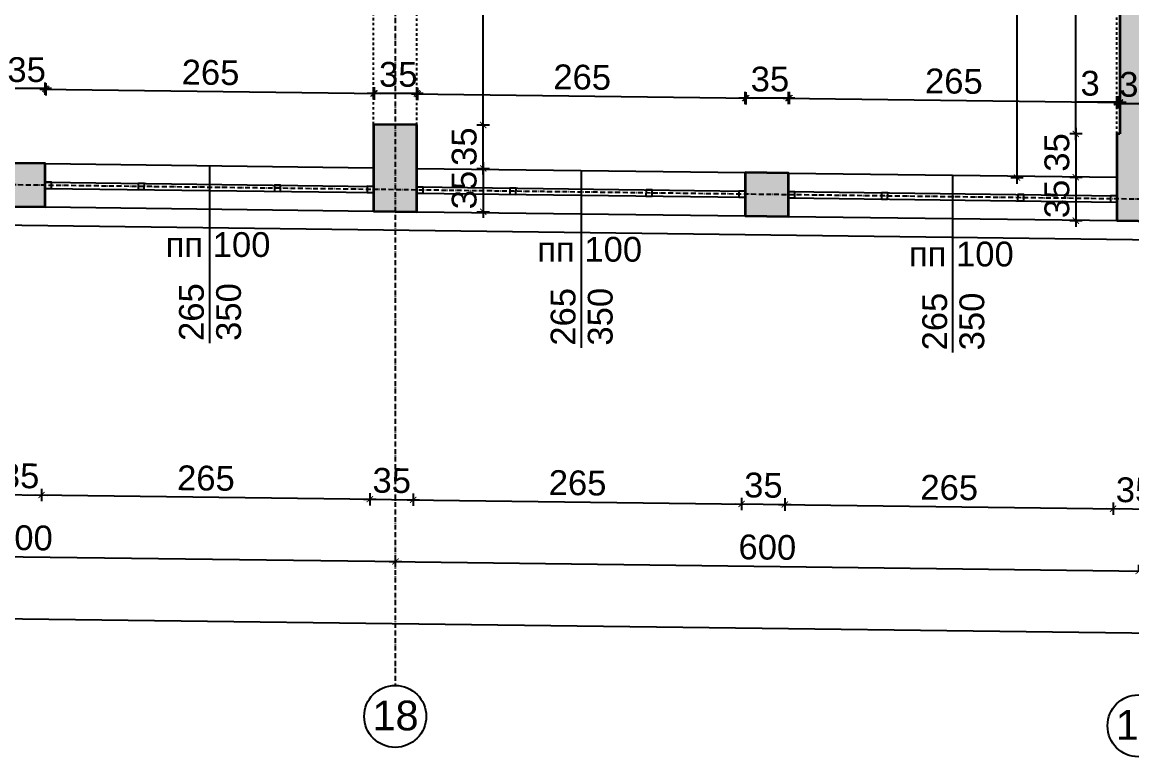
# Model space of a CAD drawing. Header units: inches. Extents: x -72385 to 39588, y -6525 to 66685.
# Drawn here: x -43226 to -42330, y 14733 to 15326 of the extents above; entities that cross this region are included whole.
import ezdxf

# ---------------------------------------------------------------- set-up
doc = ezdxf.new("R2010")
doc.units = ezdxf.units.IN
doc.header["$MEASUREMENT"] = 0
doc.linetypes.add('DashDot', pattern=[0.6, 0.4, -0.1, 0, -0.1])
doc.linetypes.add('Hidden', pattern=[0.4, 0.2, -0.2])
for name, color, linetype, lineweight in [('Изгледни линии', 253, 'Continuous', 25), ('Надписи коти външни', 252, 'Continuous', 25), ('Надписи коти вътрешни', 252, 'Continuous', 25), ('Надписи Оси', 252, 'Continuous', 25), ('Надписи прозорци', 252, 'Continuous', 25), ('Оси', 252, 'DashDot', 25), ('Прозорци', 251, 'Continuous', 25), ('Пунктир', 253, 'Hidden', 25), ('Разрезни линии', 7, 'Continuous', 35), ('Щрих стени', 254, 'Continuous', 25)]:
    doc.layers.add(name, color=color, linetype=linetype, lineweight=lineweight)
doc.styles.add('Arial Regular', font='arial.ttf')
doc.styles.get("Standard").update_dxf_attribs({"font": 'arial.ttf'})
doc.dimstyles.new('Annotative', dxfattribs={"dimscale": 0, "dimtxt": 20, "dimasz": 5, "dimexe": 5, "dimexo": 5, "dimgap": 5, "dimtad": 1, "dimdec": 0, "dimzin": 0, "dimdsep": 46, "dimtxsty": 'Standard', "dimblk": 'ARCHTICK', "dimcen": 5, "dimdle": 5, "dimadec": 0, "dimazin": 0, "dimtfac": 1, "dimtdec": 0, "dimtofl": 0, "dimtmove": 0, "dimatfit": 3, "dimldrblk": 'ARCHTICK', "dimfxl": 5, "dimfxlon": 1, "dimtolj": 1, "dimtzin": 0, "dimarcsym": 1})

# ---------------------------------------------------------------- blocks, each defined once
blk = doc.blocks.new('_ArchTick')
at = {"color": 0, "linetype": 'ByBlock', "const_width": 0.15}
blk.add_lwpolyline([(-0.5, -0.5), (0.5, 0.5)], dxfattribs=at)
blk = doc.blocks.new('*D1043')
at = {"layer": 'Defpoints', "color": 0, "ltscale": 50, "transparency": 16777216}
for p in [(-42341.54, 15260.87), (-42607.34, 15201.23), (-42342.34, 15197.86)]:
    blk.add_point(p, dxfattribs=at)
at = {"layer": 'Надписи коти вътрешни', "color": 0, "lineweight": -2, "ltscale": 50, "transparency": 16777216}
for p, q in [((-42611.53, 15264.3), (-42336.54, 15260.8)), ((-42606.6, 15259.24), (-42606.47, 15269.24)), ((-42341.6, 15255.87), (-42341.47, 15265.87))]:
    blk.add_line(p, q, dxfattribs=at)
at = {"layer": 'Надписи коти вътрешни', "color": 0, "lineweight": -2, "ltscale": 50, "transparency": 16777216, "xscale": 5, "yscale": 5, "zscale": 5}
for p, rotation in [((-42606.54, 15264.24), 179.2706286525478), ((-42341.54, 15260.87), 359.2706286525477)]:
    blk.add_blockref('_ArchTick', p, dxfattribs=dict(at, rotation=rotation))
at = {"layer": 'Надписи коти вътрешни', "color": 0, "ltscale": 50, "transparency": 16777216, "insert": (-42473.84, 15277.76), "char_height": 20, "attachment_point": 5, "rotation": 359.27063}
blk.add_mtext('\\A1;265', dxfattribs=at)
blk = doc.blocks.new('*D1044')
at = {"layer": 'Defpoints', "color": 0, "ltscale": 50, "transparency": 16777216}
for p in [(-42342.34, 15260.88), (-42342.34, 15227.86), (-42339.84, 15227.83)]:
    blk.add_point(p, dxfattribs=at)
at = {"layer": 'Надписи коти вътрешни', "color": 0, "lineweight": -2, "ltscale": 50, "transparency": 16777216}
for p, q in [((-42342.34, 15255.88), (-42342.34, 15265.88)), ((-42339.84, 15255.88), (-42339.84, 15265.88)), ((-42342.34, 15260.88), (-42375.43, 15260.88)), ((-42339.84, 15260.88), (-42334.84, 15260.88))]:
    blk.add_line(p, q, dxfattribs=at)
at = {"layer": 'Надписи коти вътрешни', "color": 0, "lineweight": -2, "ltscale": 50, "transparency": 16777216, "xscale": 5, "yscale": 5, "zscale": 5}
blk.add_blockref('_ArchTick', (-42342.34, 15260.88), dxfattribs=at)
at = {"layer": 'Надписи коти вътрешни', "color": 0, "lineweight": -2, "ltscale": 50, "transparency": 16777216, "xscale": 5, "yscale": 5, "zscale": 5, "rotation": 180}
blk.add_blockref('_ArchTick', (-42339.84, 15260.88), dxfattribs=at)
at = {"layer": 'Надписи коти вътрешни', "color": 0, "ltscale": 50, "transparency": 16777216, "insert": (-42363.89, 15276.1), "char_height": 20, "attachment_point": 5}
blk.add_mtext('\\A1;3', dxfattribs=at)
blk = doc.blocks.new('*D1045')
at = {"layer": 'Defpoints', "color": 0, "ltscale": 50, "transparency": 16777216}
for p in [(-42942.34, 15268.07), (-42942.34, 15207.99), (-42907.34, 15207.55)]:
    blk.add_point(p, dxfattribs=at)
at = {"layer": 'Надписи коти вътрешни', "color": 0, "lineweight": -2, "ltscale": 50, "transparency": 16777216}
for p, q in [((-42942.34, 15263.07), (-42942.34, 15273.07)), ((-42907.34, 15263.07), (-42907.34, 15273.07)), ((-42902.34, 15268.07), (-42947.34, 15268.07))]:
    blk.add_line(p, q, dxfattribs=at)
at = {"layer": 'Надписи коти вътрешни', "color": 0, "lineweight": -2, "ltscale": 50, "transparency": 16777216, "xscale": 5, "yscale": 5, "zscale": 5, "rotation": 180}
blk.add_blockref('_ArchTick', (-42942.34, 15268.07), dxfattribs=at)
at = {"layer": 'Надписи коти вътрешни', "color": 0, "lineweight": -2, "ltscale": 50, "transparency": 16777216, "xscale": 5, "yscale": 5, "zscale": 5}
blk.add_blockref('_ArchTick', (-42907.34, 15268.07), dxfattribs=at)
at = {"layer": 'Надписи коти вътрешни', "color": 0, "ltscale": 50, "transparency": 16777216, "insert": (-42922.34, 15283.29), "char_height": 20, "attachment_point": 5}
blk.add_mtext('\\A1;35', dxfattribs=at)
blk = doc.blocks.new('*D1046')
at = {"layer": 'Defpoints', "color": 0, "ltscale": 50, "transparency": 16777216}
for p in [(-42641.57, 15264.14), (-42907.34, 15207.55), (-42642.34, 15204.17)]:
    blk.add_point(p, dxfattribs=at)
at = {"layer": 'Надписи коти вътрешни', "color": 0, "lineweight": -2, "ltscale": 50, "transparency": 16777216}
for p, q in [((-42906.64, 15262.51), (-42906.51, 15272.51)), ((-42911.57, 15267.58), (-42636.57, 15264.08)), ((-42641.64, 15259.14), (-42641.51, 15269.14))]:
    blk.add_line(p, q, dxfattribs=at)
at = {"layer": 'Надписи коти вътрешни', "color": 0, "lineweight": -2, "ltscale": 50, "transparency": 16777216, "xscale": 5, "yscale": 5, "zscale": 5}
for p, rotation in [((-42906.57, 15267.51), 179.2706286525478), ((-42641.57, 15264.14), 359.2706286525477)]:
    blk.add_blockref('_ArchTick', p, dxfattribs=dict(at, rotation=rotation))
at = {"layer": 'Надписи коти вътрешни', "color": 0, "ltscale": 50, "transparency": 16777216, "insert": (-42773.88, 15281.04), "char_height": 20, "attachment_point": 5, "rotation": 359.27063}
blk.add_mtext('\\A1;265', dxfattribs=at)
blk = doc.blocks.new('*D1047')
at = {"layer": 'Defpoints', "color": 0, "ltscale": 50, "transparency": 16777216}
for p in [(-42642.34, 15264.25), (-42642.34, 15204.17), (-42607.34, 15203.73)]:
    blk.add_point(p, dxfattribs=at)
at = {"layer": 'Надписи коти вътрешни', "color": 0, "lineweight": -2, "ltscale": 50, "transparency": 16777216}
for p, q in [((-42602.34, 15264.25), (-42647.34, 15264.25)), ((-42642.34, 15259.25), (-42642.34, 15269.25)), ((-42607.34, 15259.25), (-42607.34, 15269.25))]:
    blk.add_line(p, q, dxfattribs=at)
at = {"layer": 'Надписи коти вътрешни', "color": 0, "lineweight": -2, "ltscale": 50, "transparency": 16777216, "xscale": 5, "yscale": 5, "zscale": 5, "rotation": 180}
blk.add_blockref('_ArchTick', (-42642.34, 15264.25), dxfattribs=at)
at = {"layer": 'Надписи коти вътрешни', "color": 0, "lineweight": -2, "ltscale": 50, "transparency": 16777216, "xscale": 5, "yscale": 5, "zscale": 5}
blk.add_blockref('_ArchTick', (-42607.34, 15264.25), dxfattribs=at)
at = {"layer": 'Надписи коти вътрешни', "color": 0, "ltscale": 50, "transparency": 16777216, "insert": (-42622.34, 15279.47), "char_height": 20, "attachment_point": 5}
blk.add_mtext('\\A1;35', dxfattribs=at)
blk = doc.blocks.new('*D1048')
at = {"layer": 'Defpoints', "color": 0, "ltscale": 50, "transparency": 16777216}
for p in [(-43242.34, 15271.89), (-43242.34, 15211.81), (-43207.34, 15211.37)]:
    blk.add_point(p, dxfattribs=at)
at = {"layer": 'Надписи коти вътрешни', "color": 0, "lineweight": -2, "ltscale": 50, "transparency": 16777216}
for p, q in [((-43202.34, 15271.89), (-43247.34, 15271.89)), ((-43242.34, 15266.89), (-43242.34, 15276.89)), ((-43207.34, 15266.89), (-43207.34, 15276.89))]:
    blk.add_line(p, q, dxfattribs=at)
at = {"layer": 'Надписи коти вътрешни', "color": 0, "lineweight": -2, "ltscale": 50, "transparency": 16777216, "xscale": 5, "yscale": 5, "zscale": 5, "rotation": 180}
blk.add_blockref('_ArchTick', (-43242.34, 15271.89), dxfattribs=at)
at = {"layer": 'Надписи коти вътрешни', "color": 0, "lineweight": -2, "ltscale": 50, "transparency": 16777216, "xscale": 5, "yscale": 5, "zscale": 5}
blk.add_blockref('_ArchTick', (-43207.34, 15271.89), dxfattribs=at)
at = {"layer": 'Надписи коти вътрешни', "color": 0, "ltscale": 50, "transparency": 16777216, "insert": (-43222.34, 15287.11), "char_height": 20, "attachment_point": 5}
blk.add_mtext('\\A1;35', dxfattribs=at)
blk = doc.blocks.new('*D1049')
at = {"layer": 'Defpoints', "color": 0, "ltscale": 50, "transparency": 16777216}
for p in [(-42941.57, 15267.96), (-43207.34, 15211.37), (-42942.34, 15207.99)]:
    blk.add_point(p, dxfattribs=at)
at = {"layer": 'Надписи коти вътрешни', "color": 0, "lineweight": -2, "ltscale": 50, "transparency": 16777216}
for p, q in [((-43206.64, 15266.33), (-43206.51, 15276.33)), ((-42941.64, 15262.96), (-42941.51, 15272.96)), ((-43211.57, 15271.4), (-42936.57, 15267.89))]:
    blk.add_line(p, q, dxfattribs=at)
at = {"layer": 'Надписи коти вътрешни', "color": 0, "lineweight": -2, "ltscale": 50, "transparency": 16777216, "xscale": 5, "yscale": 5, "zscale": 5}
for p, rotation in [((-43206.57, 15271.33), 179.2706286525478), ((-42941.57, 15267.96), 359.2706286525477)]:
    blk.add_blockref('_ArchTick', p, dxfattribs=dict(at, rotation=rotation))
at = {"layer": 'Надписи коти вътрешни', "color": 0, "ltscale": 50, "transparency": 16777216, "insert": (-43073.88, 15284.86), "char_height": 20, "attachment_point": 5, "rotation": 359.27063}
blk.add_mtext('\\A1;265', dxfattribs=at)
blk = doc.blocks.new('*D1064')
at = {"layer": 'Defpoints', "color": 0, "ltscale": 50, "transparency": 16777216}
for p in [(-42907.34, 15750.09), (-42853.82, 15750.09), (-42907.34, 15242.55)]:
    blk.add_point(p, dxfattribs=at)
at = {"layer": 'Надписи коти вътрешни', "color": 0, "lineweight": -2, "ltscale": 50, "transparency": 16777216}
for p, q in [((-42858.82, 15750.09), (-42848.82, 15750.09)), ((-42853.82, 15237.55), (-42853.82, 15755.09)), ((-42858.82, 15242.55), (-42848.82, 15242.55))]:
    blk.add_line(p, q, dxfattribs=at)
at = {"layer": 'Надписи коти вътрешни', "color": 0, "lineweight": -2, "ltscale": 50, "transparency": 16777216, "xscale": 5, "yscale": 5, "zscale": 5}
for p, rotation in [((-42853.82, 15750.09), 90), ((-42853.82, 15242.55), 270)]:
    blk.add_blockref('_ArchTick', p, dxfattribs=dict(at, rotation=rotation))
at = {"layer": 'Надписи коти вътрешни', "color": 0, "ltscale": 50, "transparency": 16777216, "insert": (-42869.03, 15496.32), "char_height": 20, "attachment_point": 5, "rotation": 90}
blk.add_mtext('\\A1;508', dxfattribs=at)
blk = doc.blocks.new('*D7712')
at = {"layer": 'Defpoints', "color": 0, "ltscale": 50, "transparency": 16777216}
for p in [(-42907.34, 15242.55), (-42853.82, 15242.55), (-42906.89, 15207.54)]:
    blk.add_point(p, dxfattribs=at)
at = {"layer": 'Надписи коти вътрешни', "color": 0, "lineweight": -2, "ltscale": 50, "transparency": 16777216}
for p, q in [((-42853.82, 15202.54), (-42853.82, 15247.55)), ((-42858.82, 15242.55), (-42848.82, 15242.55)), ((-42858.82, 15207.54), (-42848.82, 15207.54))]:
    blk.add_line(p, q, dxfattribs=at)
at = {"layer": 'Надписи коти вътрешни', "color": 0, "lineweight": -2, "ltscale": 50, "transparency": 16777216, "xscale": 5, "yscale": 5, "zscale": 5}
for p, rotation in [((-42853.82, 15242.55), 90), ((-42853.82, 15207.54), 270)]:
    blk.add_blockref('_ArchTick', p, dxfattribs=dict(at, rotation=rotation))
at = {"layer": 'Надписи коти вътрешни', "color": 0, "ltscale": 50, "transparency": 16777216, "insert": (-42869.04, 15225.05), "char_height": 20, "attachment_point": 5, "rotation": 90}
blk.add_mtext('\\A1;35', dxfattribs=at)
blk = doc.blocks.new('*D1068')
at = {"layer": 'Defpoints', "color": 0, "ltscale": 50, "transparency": 16777216}
for p in [(-42342.34, 15235.36), (-42375.38, 15200.36), (-42342.34, 15200.36)]:
    blk.add_point(p, dxfattribs=at)
at = {"layer": 'Надписи коти вътрешни', "color": 0, "lineweight": -2, "ltscale": 50, "transparency": 16777216}
for p, q in [((-42375.38, 15240.36), (-42375.38, 15195.36)), ((-42370.38, 15235.36), (-42380.38, 15235.36)), ((-42370.38, 15200.36), (-42380.38, 15200.36))]:
    blk.add_line(p, q, dxfattribs=at)
at = {"layer": 'Надписи коти вътрешни', "color": 0, "lineweight": -2, "ltscale": 50, "transparency": 16777216, "xscale": 5, "yscale": 5, "zscale": 5}
for p, rotation in [((-42375.38, 15235.36), 90), ((-42375.38, 15200.36), 270)]:
    blk.add_blockref('_ArchTick', p, dxfattribs=dict(at, rotation=rotation))
at = {"layer": 'Надписи коти вътрешни', "color": 0, "ltscale": 50, "transparency": 16777216, "insert": (-42390.6, 15220.36), "char_height": 20, "attachment_point": 5, "rotation": 90}
blk.add_mtext('\\A1;35', dxfattribs=at)
blk = doc.blocks.new('*D1069')
at = {"layer": 'Defpoints', "color": 0, "ltscale": 50, "transparency": 16777216}
for p in [(-42375.38, 15742.9), (-42342.34, 15742.9), (-42342.34, 15235.36)]:
    blk.add_point(p, dxfattribs=at)
at = {"layer": 'Надписи коти вътрешни', "color": 0, "lineweight": -2, "ltscale": 50, "transparency": 16777216}
for p, q in [((-42375.38, 15230.36), (-42375.38, 15747.9)), ((-42370.38, 15742.9), (-42380.38, 15742.9)), ((-42370.38, 15235.36), (-42380.38, 15235.36))]:
    blk.add_line(p, q, dxfattribs=at)
at = {"layer": 'Надписи коти вътрешни', "color": 0, "lineweight": -2, "ltscale": 50, "transparency": 16777216, "xscale": 5, "yscale": 5, "zscale": 5}
for p, rotation in [((-42375.38, 15742.9), 90), ((-42375.38, 15235.36), 270)]:
    blk.add_blockref('_ArchTick', p, dxfattribs=dict(at, rotation=rotation))
at = {"layer": 'Надписи коти вътрешни', "color": 0, "ltscale": 50, "transparency": 16777216, "insert": (-42390.59, 15489.13), "char_height": 20, "attachment_point": 5, "rotation": 90}
blk.add_mtext('\\A1;508', dxfattribs=at)
blk = doc.blocks.new('*D1071')
at = {"layer": 'Defpoints', "color": 0, "ltscale": 50, "transparency": 16777216}
for p in [(-42422.33, 16147.83), (-42330.62, 16147.78), (-42331.12, 15199.91)]:
    blk.add_point(p, dxfattribs=at)
at = {"layer": 'Надписи коти вътрешни', "color": 0, "lineweight": -2, "ltscale": 50, "transparency": 16777216}
for p, q in [((-42422.83, 15194.96), (-42422.33, 16152.83)), ((-42417.33, 16147.83), (-42427.33, 16147.83)), ((-42417.83, 15199.96), (-42427.83, 15199.96))]:
    blk.add_line(p, q, dxfattribs=at)
at = {"layer": 'Надписи коти вътрешни', "color": 0, "lineweight": -2, "ltscale": 50, "transparency": 16777216, "xscale": 5, "yscale": 5, "zscale": 5}
for p, rotation in [((-42422.33, 16147.83), 89.96988401771449), ((-42422.83, 15199.96), 269.9698840177145)]:
    blk.add_blockref('_ArchTick', p, dxfattribs=dict(at, rotation=rotation))
at = {"layer": 'Надписи коти вътрешни', "color": 0, "ltscale": 50, "transparency": 16777216, "insert": (-42437.79, 15673.9), "char_height": 20, "attachment_point": 5, "rotation": 89.96988}
blk.add_mtext('\\A1;948', dxfattribs=at)
blk = doc.blocks.new('*D5530')
at = {"layer": 'Defpoints', "color": 0, "ltscale": 50, "transparency": 16777216}
for p in [(-43242.34, 15176.81), (-43207.34, 15176.36), (-43210.3, 14943.88)]:
    blk.add_point(p, dxfattribs=at)
at = {"layer": 'Надписи коти външни', "color": 0, "lineweight": -2, "ltscale": 50, "transparency": 16777216}
for p, q in [((-43245.23, 14949.33), (-43245.36, 14939.33)), ((-43250.3, 14944.39), (-43205.3, 14943.82)), ((-43210.23, 14948.88), (-43210.36, 14938.88))]:
    blk.add_line(p, q, dxfattribs=at)
at = {"layer": 'Надписи коти външни', "color": 0, "lineweight": -2, "ltscale": 50, "transparency": 16777216, "xscale": 5, "yscale": 5, "zscale": 5}
for p, rotation in [((-43245.3, 14944.33), 179.2706286525403), ((-43210.3, 14943.88), 359.2706286525403)]:
    blk.add_blockref('_ArchTick', p, dxfattribs=dict(at, rotation=rotation))
at = {"layer": 'Надписи коти външни', "color": 0, "ltscale": 50, "transparency": 16777216, "insert": (-43227.6, 14959.32), "char_height": 20, "attachment_point": 5, "rotation": 359.27063}
blk.add_mtext('\\A1;35', dxfattribs=at)
blk = doc.blocks.new('*D5529')
at = {"layer": 'Defpoints', "color": 0, "ltscale": 50, "transparency": 16777216}
for p in [(-43207.34, 15176.36), (-42942.34, 15172.99), (-42945.3, 14940.51)]:
    blk.add_point(p, dxfattribs=at)
at = {"layer": 'Надписи коти външни', "color": 0, "lineweight": -2, "ltscale": 50, "transparency": 16777216}
for p, q in [((-43215.3, 14943.95), (-42940.3, 14940.45)), ((-43210.23, 14948.88), (-43210.36, 14938.88)), ((-42945.23, 14945.51), (-42945.36, 14935.51))]:
    blk.add_line(p, q, dxfattribs=at)
at = {"layer": 'Надписи коти външни', "color": 0, "lineweight": -2, "ltscale": 50, "transparency": 16777216, "xscale": 5, "yscale": 5, "zscale": 5}
for p, rotation in [((-43210.3, 14943.88), 179.2706286525463), ((-42945.3, 14940.51), 359.2706286525462)]:
    blk.add_blockref('_ArchTick', p, dxfattribs=dict(at, rotation=rotation))
at = {"layer": 'Надписи коти външни', "color": 0, "ltscale": 50, "transparency": 16777216, "insert": (-43077.6, 14957.41), "char_height": 20, "attachment_point": 5, "rotation": 359.27063}
blk.add_mtext('\\A1;265', dxfattribs=at)
blk = doc.blocks.new('*D5528')
at = {"layer": 'Defpoints', "color": 0, "ltscale": 50, "transparency": 16777216}
for p in [(-42942.34, 15172.99), (-42907.34, 15172.55), (-42910.3, 14940.06)]:
    blk.add_point(p, dxfattribs=at)
at = {"layer": 'Надписи коти външни', "color": 0, "lineweight": -2, "ltscale": 50, "transparency": 16777216}
for p, q in [((-42950.3, 14940.57), (-42905.3, 14940)), ((-42945.23, 14945.51), (-42945.36, 14935.51)), ((-42910.23, 14945.06), (-42910.36, 14935.06))]:
    blk.add_line(p, q, dxfattribs=at)
at = {"layer": 'Надписи коти външни', "color": 0, "lineweight": -2, "ltscale": 50, "transparency": 16777216, "xscale": 5, "yscale": 5, "zscale": 5}
for p, rotation in [((-42945.3, 14940.51), 179.2706286525496), ((-42910.3, 14940.06), 359.2706286525496)]:
    blk.add_blockref('_ArchTick', p, dxfattribs=dict(at, rotation=rotation))
at = {"layer": 'Надписи коти външни', "color": 0, "ltscale": 50, "transparency": 16777216, "insert": (-42927.6, 14955.5), "char_height": 20, "attachment_point": 5, "rotation": 359.27063}
blk.add_mtext('\\A1;35', dxfattribs=at)
blk = doc.blocks.new('*D5527')
at = {"layer": 'Defpoints', "color": 0, "ltscale": 50, "transparency": 16777216}
for p in [(-42907.34, 15172.55), (-42642.34, 15169.17), (-42645.3, 14936.69)]:
    blk.add_point(p, dxfattribs=at)
at = {"layer": 'Надписи коти външни', "color": 0, "lineweight": -2, "ltscale": 50, "transparency": 16777216}
for p, q in [((-42910.23, 14945.06), (-42910.36, 14935.06)), ((-42645.23, 14941.69), (-42645.36, 14931.69)), ((-42915.3, 14940.13), (-42640.3, 14936.63))]:
    blk.add_line(p, q, dxfattribs=at)
at = {"layer": 'Надписи коти външни', "color": 0, "lineweight": -2, "ltscale": 50, "transparency": 16777216, "xscale": 5, "yscale": 5, "zscale": 5}
for p, rotation in [((-42910.3, 14940.06), 179.2706286525478), ((-42645.3, 14936.69), 359.2706286525477)]:
    blk.add_blockref('_ArchTick', p, dxfattribs=dict(at, rotation=rotation))
at = {"layer": 'Надписи коти външни', "color": 0, "ltscale": 50, "transparency": 16777216, "insert": (-42777.6, 14953.59), "char_height": 20, "attachment_point": 5, "rotation": 359.27063}
blk.add_mtext('\\A1;265', dxfattribs=at)
blk = doc.blocks.new('*D5526')
at = {"layer": 'Defpoints', "color": 0, "ltscale": 50, "transparency": 16777216}
for p in [(-42642.34, 15169.17), (-42607.34, 15168.73), (-42610.3, 14936.25)]:
    blk.add_point(p, dxfattribs=at)
at = {"layer": 'Надписи коти външни', "color": 0, "lineweight": -2, "ltscale": 50, "transparency": 16777216}
for p, q in [((-42645.23, 14941.69), (-42645.36, 14931.69)), ((-42610.23, 14941.24), (-42610.36, 14931.25)), ((-42650.3, 14936.75), (-42605.3, 14936.18))]:
    blk.add_line(p, q, dxfattribs=at)
at = {"layer": 'Надписи коти външни', "color": 0, "lineweight": -2, "ltscale": 50, "transparency": 16777216, "xscale": 5, "yscale": 5, "zscale": 5}
for p, rotation in [((-42645.3, 14936.69), 179.2706286525464), ((-42610.3, 14936.25), 359.2706286525463)]:
    blk.add_blockref('_ArchTick', p, dxfattribs=dict(at, rotation=rotation))
at = {"layer": 'Надписи коти външни', "color": 0, "ltscale": 50, "transparency": 16777216, "insert": (-42627.6, 14951.69), "char_height": 20, "attachment_point": 5, "rotation": 359.27063}
blk.add_mtext('\\A1;35', dxfattribs=at)
blk = doc.blocks.new('*D5525')
at = {"layer": 'Defpoints', "color": 0, "ltscale": 50, "transparency": 16777216}
for p in [(-42607.34, 15168.73), (-42342.34, 15165.35), (-42345.3, 14932.87)]:
    blk.add_point(p, dxfattribs=at)
at = {"layer": 'Надписи коти външни', "color": 0, "lineweight": -2, "ltscale": 50, "transparency": 16777216}
for p, q in [((-42610.23, 14941.24), (-42610.36, 14931.25)), ((-42615.3, 14936.31), (-42340.3, 14932.81)), ((-42345.23, 14937.87), (-42345.36, 14927.87))]:
    blk.add_line(p, q, dxfattribs=at)
at = {"layer": 'Надписи коти външни', "color": 0, "lineweight": -2, "ltscale": 50, "transparency": 16777216, "xscale": 5, "yscale": 5, "zscale": 5}
for p, rotation in [((-42610.3, 14936.25), 179.2706286525463), ((-42345.3, 14932.87), 359.2706286525462)]:
    blk.add_blockref('_ArchTick', p, dxfattribs=dict(at, rotation=rotation))
at = {"layer": 'Надписи коти външни', "color": 0, "ltscale": 50, "transparency": 16777216, "insert": (-42477.6, 14949.77), "char_height": 20, "attachment_point": 5, "rotation": 359.27063}
blk.add_mtext('\\A1;265', dxfattribs=at)
blk = doc.blocks.new('*D5524')
at = {"layer": 'Defpoints', "color": 0, "ltscale": 50, "transparency": 16777216}
for p in [(-42342.34, 15165.35), (-42307.34, 15164.91), (-42310.3, 14932.43)]:
    blk.add_point(p, dxfattribs=at)
at = {"layer": 'Надписи коти външни', "color": 0, "lineweight": -2, "ltscale": 50, "transparency": 16777216}
for p, q in [((-42350.3, 14932.94), (-42305.3, 14932.36)), ((-42345.23, 14937.87), (-42345.36, 14927.87)), ((-42310.23, 14937.43), (-42310.36, 14927.43))]:
    blk.add_line(p, q, dxfattribs=at)
at = {"layer": 'Надписи коти външни', "color": 0, "lineweight": -2, "ltscale": 50, "transparency": 16777216, "xscale": 5, "yscale": 5, "zscale": 5}
for p, rotation in [((-42345.3, 14932.87), 179.270628652558), ((-42310.3, 14932.43), 359.270628652558)]:
    blk.add_blockref('_ArchTick', p, dxfattribs=dict(at, rotation=rotation))
at = {"layer": 'Надписи коти външни', "color": 0, "ltscale": 50, "transparency": 16777216, "insert": (-42327.6, 14947.87), "char_height": 20, "attachment_point": 5, "rotation": 359.27063}
blk.add_mtext('\\A1;35', dxfattribs=at)
blk = doc.blocks.new('*D5510')
at = {"layer": 'Defpoints', "color": 0, "ltscale": 50, "transparency": 16777216}
for p in [(-43524.84, 14897.88), (-42924.61, 14890.25), (-42924.61, 14890.25)]:
    blk.add_point(p, dxfattribs=at)
at = {"layer": 'Надписи коти външни', "color": 0, "lineweight": -2, "ltscale": 50, "transparency": 16777216}
for p, q in [((-43529.84, 14897.95), (-42919.61, 14890.18)), ((-43524.84, 14897.88), (-43524.77, 14902.88)), ((-42924.61, 14890.25), (-42924.55, 14895.25))]:
    blk.add_line(p, q, dxfattribs=at)
at = {"layer": 'Надписи коти външни', "color": 0, "lineweight": -2, "ltscale": 50, "transparency": 16777216, "xscale": 5, "yscale": 5, "zscale": 5}
for p, rotation in [((-43524.84, 14897.88), 179.2708993674434), ((-42924.61, 14890.25), 359.2708993674435)]:
    blk.add_blockref('_ArchTick', p, dxfattribs=dict(at, rotation=rotation))
at = {"layer": 'Надписи коти външни', "color": 0, "ltscale": 50, "transparency": 16777216, "insert": (-43224.53, 14909.27), "char_height": 20, "attachment_point": 5, "rotation": 359.2709}
blk.add_mtext('\\A1;600', dxfattribs=at)
blk = doc.blocks.new('*D5509')
at = {"layer": 'Defpoints', "color": 0, "ltscale": 50, "transparency": 16777216}
for p in [(-42924.61, 14890.25), (-42324.61, 14882.6), (-42324.61, 14882.6)]:
    blk.add_point(p, dxfattribs=at)
at = {"layer": 'Надписи коти външни', "color": 0, "lineweight": -2, "ltscale": 50, "transparency": 16777216}
for p, q in [((-42929.61, 14890.31), (-42319.61, 14882.54)), ((-42924.61, 14890.25), (-42924.55, 14895.25)), ((-42324.61, 14882.6), (-42324.55, 14887.6))]:
    blk.add_line(p, q, dxfattribs=at)
at = {"layer": 'Надписи коти външни', "color": 0, "lineweight": -2, "ltscale": 50, "transparency": 16777216, "xscale": 5, "yscale": 5, "zscale": 5}
for p, rotation in [((-42924.61, 14890.25), 179.2703578371867), ((-42324.61, 14882.6), 359.2703578371867)]:
    blk.add_blockref('_ArchTick', p, dxfattribs=dict(at, rotation=rotation))
at = {"layer": 'Надписи коти външни', "color": 0, "ltscale": 50, "transparency": 16777216, "insert": (-42624.42, 14901.64), "char_height": 20, "attachment_point": 5, "rotation": 359.27036}
blk.add_mtext('\\A1;600', dxfattribs=at)
blk = doc.blocks.new('*D5506')
at = {"layer": 'Defpoints', "color": 0, "ltscale": 50, "transparency": 16777216}
for p in [(-52317.34, 15292.34), (-40222.34, 15138.36), (-40226.57, 14805.89)]:
    blk.add_point(p, dxfattribs=at)
at = {"layer": 'Надписи коти външни', "color": 0, "lineweight": -2, "ltscale": 50, "transparency": 16777216}
for p, q in [((-52326.57, 14959.93), (-40221.57, 14805.83)), ((-52321.51, 14964.87), (-52321.63, 14954.87)), ((-40226.51, 14810.89), (-40226.63, 14800.89))]:
    blk.add_line(p, q, dxfattribs=at)
at = {"layer": 'Надписи коти външни', "color": 0, "lineweight": -2, "ltscale": 50, "transparency": 16777216, "xscale": 5, "yscale": 5, "zscale": 5}
for p, rotation in [((-52321.57, 14959.87), 179.2706286525472), ((-40226.57, 14805.89), 359.2706286525473)]:
    blk.add_blockref('_ArchTick', p, dxfattribs=dict(at, rotation=rotation))
at = {"layer": 'Надписи коти външни', "color": 0, "ltscale": 50, "transparency": 16777216, "insert": (-46273.88, 14898.09), "char_height": 20, "attachment_point": 5, "rotation": 359.27063}
blk.add_mtext('\\A1;12095', dxfattribs=at)
blk = doc.blocks.new('*D7636')
at = {"layer": 'Defpoints', "color": 0, "ltscale": 10, "transparency": 16777216}
for p in [(-42339.84, 15280.1), (-42309.84, 15280.1), (-42309.84, 15259.98)]:
    blk.add_point(p, dxfattribs=at)
at = {"layer": 'Надписи коти вътрешни', "color": 0, "lineweight": -2, "ltscale": 10, "transparency": 16777216}
for p, q in [((-42339.84, 15264.98), (-42339.84, 15254.98)), ((-42309.84, 15264.98), (-42309.84, 15254.98)), ((-42344.84, 15259.98), (-42304.84, 15259.98))]:
    blk.add_line(p, q, dxfattribs=at)
at = {"layer": 'Надписи коти вътрешни', "color": 0, "lineweight": -2, "ltscale": 10, "transparency": 16777216, "xscale": 5, "yscale": 5, "zscale": 5, "rotation": 180}
blk.add_blockref('_ArchTick', (-42339.84, 15259.98), dxfattribs=at)
at = {"layer": 'Надписи коти вътрешни', "color": 0, "lineweight": -2, "ltscale": 10, "transparency": 16777216, "xscale": 5, "yscale": 5, "zscale": 5}
blk.add_blockref('_ArchTick', (-42309.84, 15259.98), dxfattribs=at)
at = {"layer": 'Надписи коти вътрешни', "color": 0, "ltscale": 10, "transparency": 16777216, "insert": (-42324.84, 15275.19), "char_height": 20, "attachment_point": 5}
blk.add_mtext('\\A1;30', dxfattribs=at)
blk = doc.blocks.new('*D7713')
at = {"layer": 'Defpoints', "color": 0, "ltscale": 10, "transparency": 16777216}
for p in [(-42920.55, 15207.54), (-42920.55, 15172.54), (-42853.82, 15172.54)]:
    blk.add_point(p, dxfattribs=at)
at = {"layer": 'Надписи коти вътрешни', "color": 0, "lineweight": -2, "ltscale": 10, "transparency": 16777216}
for p, q in [((-42853.82, 15212.54), (-42853.82, 15167.54)), ((-42858.82, 15207.54), (-42848.82, 15207.54)), ((-42858.82, 15172.54), (-42848.82, 15172.54))]:
    blk.add_line(p, q, dxfattribs=at)
at = {"layer": 'Надписи коти вътрешни', "color": 0, "lineweight": -2, "ltscale": 10, "transparency": 16777216, "xscale": 5, "yscale": 5, "zscale": 5}
for p, rotation in [((-42853.82, 15207.54), 90), ((-42853.82, 15172.54), 270)]:
    blk.add_blockref('_ArchTick', p, dxfattribs=dict(at, rotation=rotation))
at = {"layer": 'Надписи коти вътрешни', "color": 0, "ltscale": 10, "transparency": 16777216, "insert": (-42869.04, 15190.04), "char_height": 20, "attachment_point": 5, "rotation": 90}
blk.add_mtext('\\A1;35', dxfattribs=at)
blk = doc.blocks.new('*D7714')
at = {"layer": 'Defpoints', "color": 0, "ltscale": 10, "transparency": 16777216}
for p in [(-42442.12, 15200.36), (-42442.12, 15165.35), (-42375.38, 15165.35)]:
    blk.add_point(p, dxfattribs=at)
at = {"layer": 'Надписи коти вътрешни', "color": 0, "lineweight": -2, "ltscale": 10, "transparency": 16777216}
for p, q in [((-42380.38, 15200.36), (-42370.38, 15200.36)), ((-42375.38, 15205.36), (-42375.38, 15160.35)), ((-42380.38, 15165.35), (-42370.38, 15165.35))]:
    blk.add_line(p, q, dxfattribs=at)
at = {"layer": 'Надписи коти вътрешни', "color": 0, "lineweight": -2, "ltscale": 10, "transparency": 16777216, "xscale": 5, "yscale": 5, "zscale": 5}
for p, rotation in [((-42375.38, 15200.36), 90), ((-42375.38, 15165.35), 270)]:
    blk.add_blockref('_ArchTick', p, dxfattribs=dict(at, rotation=rotation))
at = {"layer": 'Надписи коти вътрешни', "color": 0, "ltscale": 10, "transparency": 16777216, "insert": (-42390.6, 15182.85), "char_height": 20, "attachment_point": 5, "rotation": 90}
blk.add_mtext('\\A1;35', dxfattribs=at)

msp = doc.modelspace()

# ---------------------------------------------------------------- hatches: boundary and pattern name
at = {"layer": 'Щрих стени', "ltscale": 10}
h = msp.add_hatch(color=256, dxfattribs=at)
h.dxf.hatch_style = 1
h.paths.add_polyline_path([(-41112.34, 16207.28), (-41142.34, 16207.66), (-41142.34, 16192.66), (-42089.84, 16204.72), (-42089.84, 16174.72), (-41739.84, 16170.26), (-41739.84, 15815.24), (-41744.84, 15815.3), (-41744.84, 15770.3), (-41769.84, 15770.61), (-41769.84, 15735.61), (-41744.84, 15735.29), (-41739.84, 15735.23), (-41739.84, 15227.69), (-41742.34, 15227.72), (-41742.34, 15157.71), (-41707.34, 15157.27), (-41707.34, 15227.27), (-41709.84, 15227.31), (-41709.84, 15734.85), (-41704.84, 15734.78), (-41704.84, 15814.79), (-41709.84, 15814.85), (-41709.84, 16169.88), (-41142.34, 16162.66), (-41142.34, 16105.15), (-41197.34, 16105.85), (-41197.34, 16025.85), (-41142.34, 16025.15), (-41142.34, 15807.63), (-41144.84, 15807.66), (-41144.84, 15727.65), (-41142.34, 15727.62), (-41142.34, 15680.12), (-41112.34, 15679.74), (-41112.34, 15754.74), (-41087.34, 15754.42), (-41087.34, 15804.43), (-41112.34, 15804.75)])
h.paths.add_polyline_path([(-42304.84, 15822.43), (-42309.84, 15822.49), (-42309.84, 16177.52), (-42179.84, 16175.87), (-42179.84, 16205.87), (-42339.84, 16207.91), (-42339.84, 16177.9), (-43379.84, 16191.14), (-43379.84, 16161.14), (-42339.84, 16147.9), (-42339.84, 15822.87), (-42344.84, 15822.94), (-42344.84, 15742.93), (-42339.84, 15742.87), (-42339.84, 15235.33), (-42342.34, 15235.36), (-42342.34, 15165.35), (-42307.34, 15164.91), (-42307.34, 15234.91), (-42309.84, 15234.94), (-42309.84, 15742.49), (-42304.84, 15742.42)])
h.paths.add_polyline_path([(-42904.84, 15830.07), (-42944.84, 15830.58), (-42944.84, 15785.57), (-42969.84, 15785.89), (-42969.84, 15750.89), (-42944.84, 15750.57), (-42944.84, 15750.57), (-42904.84, 15750.06)], flags=17)
h.paths.add_polyline_path([(-43207.34, 15211.37), (-43242.34, 15211.81), (-43242.34, 15176.81), (-43207.34, 15176.36)], flags=17)
h.paths.add_polyline_path([(-42907.34, 15242.55), (-42942.34, 15243), (-42942.34, 15172.99), (-42907.34, 15172.55)], flags=17)
h.paths.add_polyline_path([(-42607.34, 15203.73), (-42642.34, 15204.17), (-42642.34, 15169.17), (-42607.34, 15168.73)], flags=17)
h.paths.add_polyline_path([(-42007.34, 15196.09), (-42042.34, 15196.54), (-42042.34, 15161.53), (-42007.34, 15161.09)], flags=17)
h.paths.add_polyline_path([(-41407.34, 15188.45), (-41442.34, 15188.9), (-41442.34, 15153.9), (-41407.34, 15153.45)])

# ---------------------------------------------------------------- linework, layer by layer
at = {"layer": 'Изгледни линии', "ltscale": 50}
for p, q in [((-47152.34, 15211.59), (-40527.34, 15127.25)), ((-43207.34, 15211.37), (-42942.34, 15207.99)), ((-42907.34, 15207.55), (-42642.34, 15204.17)), ((-42607.34, 15203.73), (-42342.34, 15200.36)), ((-43207.34, 15176.36), (-42942.34, 15172.99)), ((-42907.34, 15172.55), (-42642.34, 15169.17)), ((-42607.34, 15168.73), (-42342.34, 15165.35))]:
    msp.add_line(p, q, dxfattribs=at)
at = {"layer": 'Надписи Оси', "ltscale": 50}
for centre in [(-42924.84, 14765.24), (-42324.84, 14757.6)]:
    msp.add_circle(centre, 25, dxfattribs=at)
at = {"layer": 'Надписи прозорци', "ltscale": 50}
for p, q in [((-43074.84, 15209.68), (-43074.84, 15066.53)), ((-42774.84, 15205.86), (-42774.84, 15062.71)), ((-42474.84, 15202.04), (-42474.84, 15058.89))]:
    msp.add_line(p, q, dxfattribs=at)
at = {"layer": 'Оси', "ltscale": 10}
for p, q in [((-42924.84, 17390.45), (-42924.84, 14790.24)), ((-39839.84, 15151), (-52699.84, 15314.71))]:
    msp.add_line(p, q, dxfattribs=at)
at = {"layer": 'Прозорци', "ltscale": 50}
for p, q in [((-43207.34, 15196.37), (-42942.34, 15192.99)), ((-43207.34, 15191.37), (-42942.34, 15187.99)), ((-42907.34, 15192.55), (-42642.34, 15189.17)), ((-42907.34, 15187.55), (-42642.34, 15184.17)), ((-42607.34, 15188.73), (-42342.34, 15185.35)), ((-42607.34, 15183.73), (-42342.34, 15180.35))]:
    msp.add_line(p, q, dxfattribs=at)
for points in [[(-43207.34, 15191.37), (-43202.34, 15191.3), (-43202.27, 15196.3), (-43207.27, 15196.37), (-43207.34, 15191.37)], [(-43132.35, 15190.41), (-43127.35, 15190.35), (-43127.29, 15195.35), (-43132.29, 15195.41), (-43132.35, 15190.41)], [(-43022.39, 15189.01), (-43017.39, 15188.95), (-43017.33, 15193.95), (-43022.32, 15194.01), (-43022.39, 15189.01)], [(-42947.4, 15188.06), (-42942.4, 15188), (-42942.34, 15193), (-42947.34, 15193.06), (-42947.4, 15188.06)], [(-42907.34, 15187.55), (-42902.34, 15187.48), (-42902.27, 15192.48), (-42907.27, 15192.55), (-42907.34, 15187.55)], [(-42832.35, 15186.59), (-42827.35, 15186.53), (-42827.29, 15191.53), (-42832.29, 15191.59), (-42832.35, 15186.59)], [(-42722.39, 15185.19), (-42717.39, 15185.13), (-42717.33, 15190.13), (-42722.32, 15190.19), (-42722.39, 15185.19)], [(-42647.4, 15184.24), (-42642.4, 15184.18), (-42642.34, 15189.18), (-42647.34, 15189.24), (-42647.4, 15184.24)], [(-42607.34, 15183.73), (-42602.34, 15183.66), (-42602.27, 15188.66), (-42607.27, 15188.73), (-42607.34, 15183.73)], [(-42532.35, 15182.77), (-42527.35, 15182.71), (-42527.29, 15187.71), (-42532.29, 15187.77), (-42532.35, 15182.77)], [(-42422.39, 15181.37), (-42417.39, 15181.31), (-42417.33, 15186.31), (-42422.32, 15186.37), (-42422.39, 15181.37)], [(-42347.4, 15180.42), (-42342.4, 15180.36), (-42342.34, 15185.36), (-42347.34, 15185.42), (-42347.4, 15180.42)]]:
    msp.add_lwpolyline(points, dxfattribs=at)
at = {"layer": 'Пунктир', "ltscale": 10}
for p, q in [((-42942.34, 15243), (-42942.34, 15750.54)), ((-42907.34, 15242.55), (-42907.34, 15750.09)), ((-42342.34, 15235.36), (-42342.34, 15742.9))]:
    msp.add_line(p, q, dxfattribs=at)
at = {"layer": 'Разрезни линии', "ltscale": 50}
for p, q in [((-42339.84, 15742.87), (-42339.84, 15235.33)), ((-42942.34, 15243), (-42942.34, 15172.99)), ((-42907.34, 15242.55), (-42942.34, 15243)), ((-42907.34, 15172.55), (-42907.34, 15242.55)), ((-42342.34, 15235.36), (-42342.34, 15165.35)), ((-42339.84, 15235.33), (-42342.34, 15235.36)), ((-42942.34, 15172.99), (-42907.34, 15172.55)), ((-42342.34, 15165.35), (-42307.34, 15164.91))]:
    msp.add_line(p, q, dxfattribs=at)
for points in [[(-43242.34, 15211.81), (-43242.34, 15176.81), (-43207.34, 15176.36), (-43207.34, 15211.37)], [(-42642.34, 15204.17), (-42642.34, 15169.17), (-42607.34, 15168.73), (-42607.34, 15203.73)]]:
    msp.add_lwpolyline(points, close=True, dxfattribs=at)

# ---------------------------------------------------------------- texts
at = {"layer": 'Надписи Оси', "ltscale": 100, "char_height": 24, "width": 27.2128, "attachment_point": 1, "style": 'Arial Regular'}
for s, insert in [('\\pxqc;18', (-42938.16, 14777.96)), ('\\pxqc;19', (-42338.16, 14770.32))]:
    msp.add_mtext(s, dxfattribs=dict(at, insert=insert))
at = {"layer": 'Надписи прозорци', "ltscale": 100, "char_height": 20, "width": 180.4891, "attachment_point": 1, "style": 'Arial Regular'}
for insert in [(-43110.15, 15156.04), (-42810.15, 15152.22), (-42510.15, 15148.4)]:
    msp.add_mtext('пп 100', dxfattribs=dict(at, insert=insert))
at = {"layer": 'Надписи прозорци', "ltscale": 100, "char_height": 20, "width": 180.4891, "attachment_point": 3, "rotation": 90, "style": 'Arial Regular'}
for s, insert in [('265', (-43099.35, 15114.82)), ('350', (-43069.35, 15114.9)), ('265', (-42799.35, 15111)), ('350', (-42769.35, 15111.08)), ('265', (-42499.35, 15107.18)), ('350', (-42469.35, 15107.26))]:
    msp.add_mtext(s, dxfattribs=dict(at, insert=insert))

# ---------------------------------------------------------------- dimensions: what is measured, and where the dimension line sits
at = {"layer": 'Надписи коти външни', "ltscale": 50}
dim = msp.add_aligned_dim(p1=(-52317.34, 15292.34), p2=(-40222.34, 15138.36), distance=-332.5, text='12095', dimstyle='Annotative', override={"dimscale": 0, "dimtix": 0, "dimtofl": 0, "dimtmove": 0, "dimatfit": 3}, dxfattribs=at)
dim.commit()
dim.dimension.update_dxf_attribs({"geometry": '*D5506', "text_midpoint": (-46273.88, 14898.09)})
for base, p1, p2, picture, middle in [((-43210.3, 14943.88), (-43242.34, 15176.81), (-43207.34, 15176.36), '*D5530', (-43227.8, 14944.11)), ((-42910.3, 14940.06), (-42942.34, 15172.99), (-42907.34, 15172.55), '*D5528', (-42927.8, 14940.29)), ((-42610.3, 14936.25), (-42642.34, 15169.17), (-42607.34, 15168.73), '*D5526', (-42627.8, 14936.47)), ((-42310.3, 14932.43), (-42342.34, 15165.35), (-42307.34, 15164.91), '*D5524', (-42327.8, 14932.65))]:
    dim = msp.add_linear_dim(base=base, p1=p1, p2=p2, angle=359.27063, dimstyle='Annotative', override={"dimscale": 0, "dimtix": 0, "dimtofl": 0, "dimtmove": 0, "dimatfit": 3}, dxfattribs=at)
    dim.commit()
    dim.dimension.update_dxf_attribs({"geometry": picture, "text_midpoint": middle, "dimtype": 129})
for p1, p2, distance, picture, middle in [((-43207.34, 15176.36), (-42942.34, 15172.99), -232.5, '*D5529', (-43077.6, 14957.41)), ((-42907.34, 15172.55), (-42642.34, 15169.17), -232.5, '*D5527', (-42777.6, 14953.59)), ((-42607.34, 15168.73), (-42342.34, 15165.35), -232.5, '*D5525', (-42477.6, 14949.77)), ((-43524.84, 14897.88), (-42924.61, 14890.25), 0, '*D5510', (-43224.53, 14909.27)), ((-42924.61, 14890.25), (-42324.61, 14882.6), 0, '*D5509', (-42624.42, 14901.64))]:
    dim = msp.add_aligned_dim(p1=p1, p2=p2, distance=distance, dimstyle='Annotative', override={"dimscale": 0, "dimtix": 0, "dimtofl": 0, "dimtmove": 0, "dimatfit": 3}, dxfattribs=at)
    dim.commit()
    dim.dimension.update_dxf_attribs({"geometry": picture, "text_midpoint": middle})
at = {"layer": 'Надписи коти вътрешни', "ltscale": 50}
for p1, p2, distance, picture, middle in [((-42331.12, 15199.91), (-42330.62, 16147.78), 91.7, '*D1071', (-42437.79, 15673.9)), ((-43207.34, 15211.37), (-42942.34, 15207.99), 59.97, '*D1049', (-43073.88, 15284.86)), ((-42907.34, 15207.55), (-42642.34, 15204.17), 59.97, '*D1046', (-42773.88, 15281.04)), ((-42607.34, 15201.23), (-42342.34, 15197.86), 63.02, '*D1043', (-42473.84, 15277.76))]:
    dim = msp.add_aligned_dim(p1=p1, p2=p2, distance=distance, dimstyle='Annotative', override={"dimscale": 0, "dimtix": 0, "dimtofl": 0, "dimtmove": 0, "dimatfit": 3}, dxfattribs=at)
    dim.commit()
    dim.dimension.update_dxf_attribs({"geometry": picture, "text_midpoint": middle})
for base, p1, p2, picture, middle in [((-42853.82, 15750.09), (-42907.34, 15242.55), (-42907.34, 15750.09), '*D1064', (-42869.03, 15496.32)), ((-42375.38, 15742.9), (-42342.34, 15235.36), (-42342.34, 15742.9), '*D1069', (-42390.59, 15489.13))]:
    dim = msp.add_linear_dim(base=base, p1=p1, p2=p2, angle=90, dimstyle='Annotative', override={"dimscale": 0, "dimtix": 0, "dimtofl": 0, "dimtmove": 0, "dimatfit": 3}, dxfattribs=at)
    dim.commit()
    dim.dimension.update_dxf_attribs({"geometry": picture, "text_midpoint": middle})
for base, p1, p2, picture, middle in [((-43242.34, 15271.89), (-43207.34, 15211.37), (-43242.34, 15211.81), '*D1048', (-43222.34, 15271.89)), ((-42942.34, 15268.07), (-42907.34, 15207.55), (-42942.34, 15207.99), '*D1045', (-42922.34, 15268.07)), ((-42642.34, 15264.25), (-42607.34, 15203.73), (-42642.34, 15204.17), '*D1047', (-42622.34, 15264.25))]:
    dim = msp.add_linear_dim(base=base, p1=p1, p2=p2, dimstyle='Annotative', override={"dimscale": 0, "dimtix": 0, "dimtofl": 0, "dimtmove": 0, "dimatfit": 3}, dxfattribs=at)
    dim.commit()
    dim.dimension.update_dxf_attribs({"geometry": picture, "text_midpoint": middle, "dimtype": 128})
dim = msp.add_linear_dim(base=(-42342.33731907, 15260.8775811), p1=(-42339.83731907, 15227.82599732), p2=(-42342.33731907, 15227.85782386), dimstyle='Annotative', override={"dimscale": 0, "dimtix": 0, "dimtofl": 0, "dimtmove": 0, "dimatfit": 3}, dxfattribs=at)
dim.commit()
dim.dimension.update_dxf_attribs({"geometry": '*D1044', "text_midpoint": (-42363.88575018, 15276.09586214)})
at = {"layer": 'Надписи коти вътрешни', "ltscale": 10}
for base, p1, p2, angle, picture, middle in [((-42309.84, 15259.98), (-42339.84, 15280.1), (-42309.84, 15280.1), 0, '*D7636', (-42324.84, 15259.98)), ((-42853.82, 15172.54), (-42920.55, 15207.54), (-42920.55, 15172.54), 270, '*D7713', (-42853.82, 15190.04)), ((-42375.38, 15165.35), (-42442.12, 15200.36), (-42442.12, 15165.35), 270, '*D7714', (-42375.38, 15182.85))]:
    dim = msp.add_linear_dim(base=base, p1=p1, p2=p2, angle=angle, dimstyle='Annotative', override={"dimscale": 0, "dimtix": 0, "dimtofl": 0, "dimtmove": 0, "dimatfit": 3}, dxfattribs=at)
    dim.commit()
    dim.dimension.update_dxf_attribs({"geometry": picture, "text_midpoint": middle, "dimtype": 129})
at = {"layer": 'Надписи коти вътрешни', "ltscale": 50}
for base, p1, p2, picture, middle in [((-42853.82, 15242.55), (-42906.89, 15207.54), (-42907.34, 15242.55), '*D7712', (-42853.82, 15225.05)), ((-42375.38, 15200.36), (-42342.34, 15235.36), (-42342.34, 15200.36), '*D1068', (-42375.38, 15220.36))]:
    dim = msp.add_linear_dim(base=base, p1=p1, p2=p2, angle=90, dimstyle='Annotative', override={"dimscale": 0, "dimtix": 0, "dimtofl": 0, "dimtmove": 0, "dimatfit": 3}, dxfattribs=at)
    dim.commit()
    dim.dimension.update_dxf_attribs({"geometry": picture, "text_midpoint": middle, "dimtype": 128})

doc.saveas('drawing.dxf')
